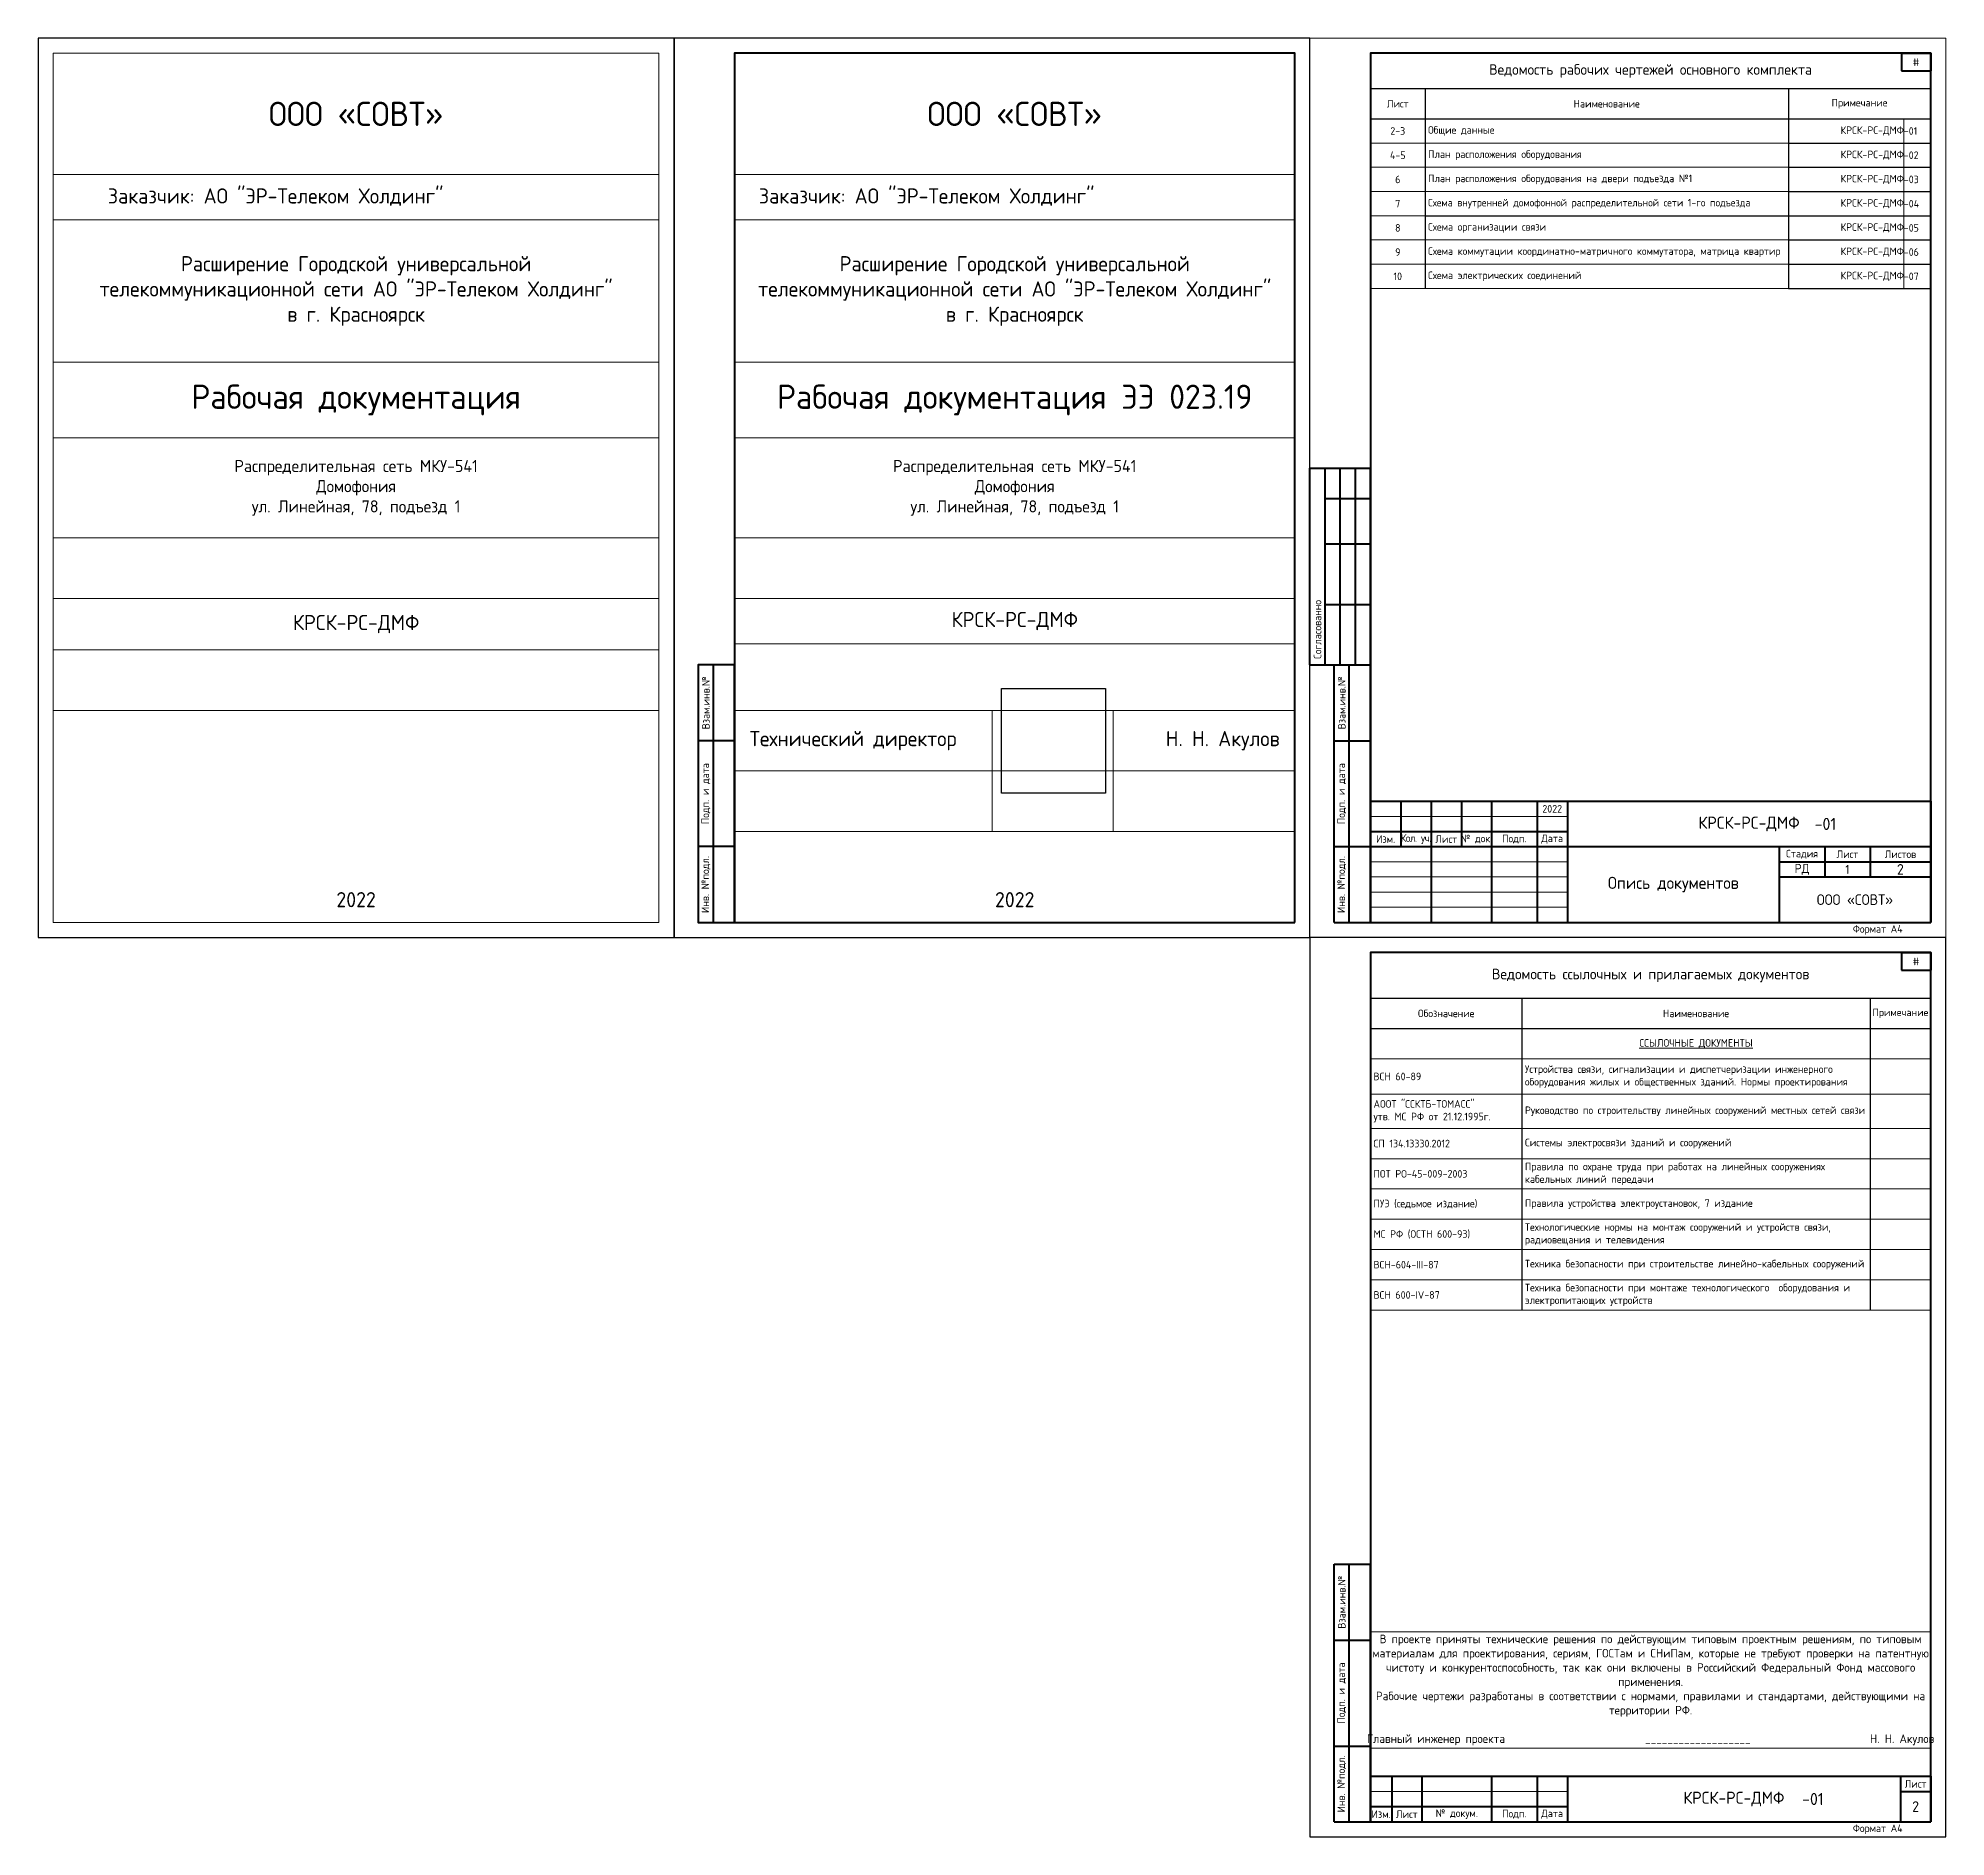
# Model space of a CAD drawing. Header units: millimetres. Extents: x -1818 to 2939, y -1518 to 186.
# Drawn here: x -211 to 419, y -814 to -220 of the extents above; entities that cross this region are included whole.
import ezdxf

# ---------------------------------------------------------------- set-up
doc = ezdxf.new("R2010")
doc.units = ezdxf.units.MM
doc.layers.add('(034) Оформление_0', color=7, linetype='Continuous', lineweight=9)
doc.layers.add('ВЭ', color=7, linetype='Continuous', plot=False)
doc.styles.get("Standard").update_dxf_attribs({"font": 'GOST Common.ttf'})
picture_1 = doc.add_image_def('image1.jpg', size_in_pixel=(239, 241))

# ---------------------------------------------------------------- blocks, each defined once
blk = doc.blocks.new('*T38')
at = {"layer": 'Defpoints', "color": 8, "linetype": 'ByBlock', "lineweight": 0, "transparency": 16777216}
for p, q in [((0, 0), (200, 0)), ((0, 0), (0, -287)), ((200, 0), (200, -287)), ((0, -40), (200, -40)), ((0, -55), (200, -55)), ((0, -102), (200, -102)), ((0, -127), (200, -127)), ((0, -160), (200, -160)), ((0, -180), (200, -180)), ((0, -197), (200, -197)), ((0, -217), (200, -217)), ((0, -287), (200, -287))]:
    blk.add_line(p, q, dxfattribs=at)
at = {"color": 0, "transparency": 16777216}
for s, insert, char_height, width, attachment_point in [('{\\fGOST Common|b0|i0|c0;ООО «СОВТ»', (100, -20), 8, 200, 5), ('{\\C256; Заказчик: АО "ЭР-Телеком Холдинг"}', (15, -47.5), 5, 170, 4), ('{\\fGOST Common|b0|i0|c0;Расширение Городской универсальной телекоммуникационной сети АО "ЭР-Телеком Холдинг" в г. Красноярск', (100, -78.5), 5, 170, 5), ('Рабочая документация', (100, -114.5), 8, 190, 5), ('{\\fGOST Common|b0|i0|c0;Распределительная сеть МКУ-541^JДомофония^Jул. Линейная, 78, подъезд 1', (100, -143.5), 4, 200, 5), ('{\\fGOST Common|b0|i0|c0;', (100, -170), 4, 200, 5), ('{\\fGOST Common|b0|i0|c0;КРСК-РС-ДМФ', (100, -188.5), 5, 200, 5), ('{\\fGOST Common|b0|i0|c0;2022', (100, -282), 5, 200, 8)]:
    blk.add_mtext(s, dxfattribs=dict(at, insert=insert, char_height=char_height, width=width, attachment_point=attachment_point))
blk = doc.blocks.new('*U37')
at = {"layer": '(034) Оформление_0', "lineweight": 60}
for p, q in [((20, 90), (8, 90)), ((13, 5), (13, 90)), ((20, 65), (8, 65)), ((20, 30), (8, 30))]:
    blk.add_line(p, q, dxfattribs=at)
at = {"layer": '(034) Оформление_0'}
blk.add_lwpolyline([(210, 297), (0, 297), (0, 0), (210, 0)], close=True, dxfattribs=at)
at = {"layer": '(034) Оформление_0', "lineweight": 60}
for points in [[(205, 5), (205, 292), (20, 292), (20, 5)], [(20, 90), (8, 90), (8, 5), (20, 5)]]:
    blk.add_lwpolyline(points, close=True, dxfattribs=at)
at = {"layer": '(034) Оформление_0', "char_height": 2.5, "attachment_point": 5, "rotation": 90}
for s, insert, width in [('Взам.инв.№', (10.5, 77.5), 25), ('Подп. и дата', (10.5, 47.5), 35), ('Инв. №подл.', (10.5, 17.5), 25)]:
    blk.add_mtext(s, dxfattribs=dict(at, insert=insert, width=width))
blk = doc.blocks.new('*T39')
at = {"layer": 'Defpoints', "color": 8, "linetype": 'ByBlock', "lineweight": 0, "transparency": 16777216}
for p, q in [((0, 0), (185, 0)), ((0, 0), (0, -287)), ((185, 0), (185, -287)), ((0, -40), (185, -40)), ((0, -55), (185, -55)), ((0, -102), (185, -102)), ((0, -127), (185, -127)), ((0, -160), (185, -160)), ((0, -180), (185, -180)), ((0, -195), (185, -195)), ((0, -217), (185, -217)), ((85, -217), (85, -257)), ((125, -217), (125, -257)), ((0, -237), (185, -237)), ((0, -257), (185, -257)), ((0, -287), (185, -287))]:
    blk.add_line(p, q, dxfattribs=at)
at = {"color": 0, "transparency": 16777216}
for s, insert, char_height, width, attachment_point in [('{\\fGOST Common|b0|i0|c0;ООО «СОВТ»', (92.5, -20), 8, 185, 5), ('{\\C256; Заказчик: АО "ЭР-Телеком Холдинг"}', (5, -47.5), 5, 175, 4), ('{\\fGOST Common|b0|i0|c0;Расширение Городской универсальной телекоммуникационной сети АО "ЭР-Телеком Холдинг" в г. Красноярск', (92.5, -78.5), 5, 175, 5), ('Рабочая документация ЭЭ 023.19', (92.5, -114.5), 8, 175, 5), ('{\\fGOST Common|b0|i0|c0;Распределительная сеть МКУ-541^JДомофония^Jул. Линейная, 78, подъезд 1', (92.5, -143.5), 4, 181, 5), ('{\\fGOST Common|b0|i0|c0;', (92.5, -170), 4, 185, 5), ('{\\fGOST Common|b0|i0|c0;КРСК-РС-ДМФ', (92.5, -187.5), 5, 185, 5), ('{\\fGOST Common|b0|i0|c0;Технический директор', (5, -227), 5, 75, 4), ('{\\fGOST Common|b0|i0|c0;Н. Н. Акулов', (180, -227), 5, 50, 6), ('{\\fGOST Common|b0|i0|c0;', (105, -227), 5, 38, 5), ('{\\fGOST Common|b0|i0|c0;', (5, -247), 5, 75, 4), ('{\\fGOST Common|b0|i0|c0;', (86, -247), 5, 38, 4), ('{\\fGOST Common|b0|i0|c0;', (180, -247), 5, 50, 6), ('{\\fGOST Common|b0|i0|c0;2022', (92.5, -282), 5, 185, 8)]:
    blk.add_mtext(s, dxfattribs=dict(at, insert=insert, char_height=char_height, width=width, attachment_point=attachment_point))
blk = doc.blocks.new('A$C7FEC63E8')
at = {"color": 7, "true_color": 0xffffff}
image = blk.add_image(picture_1, insert=(108.18, 47.67), size_in_units=(34.28, 34.57), dxfattribs=at)
image.dxf.flags = 7
blk = doc.blocks.new('*T156')
at = {"layer": '(034) Оформление_0', "lineweight": 30, "transparency": 16777216}
for p, q in [((0, 0), (185, 0)), ((0, 0), (0, -66)), ((18, 0), (18, -66)), ((138, 0), (138, -66)), ((185, 0), (185, -10)), ((0, -10), (185, -10))]:
    blk.add_line(p, q, dxfattribs=at)
at = {"layer": '(034) Оформление_0', "lineweight": -2, "transparency": 16777216}
for p, q in [((185, -10), (185, -66)), ((138, -18), (185, -18)), ((138, -26), (185, -26)), ((138, -34), (185, -34)), ((18, -42), (185, -42)), ((138, -50), (185, -50)), ((138, -58), (185, -58)), ((138, -66), (185, -66))]:
    blk.add_line(p, q, dxfattribs=at)
at = {"layer": '(034) Оформление_0', "lineweight": 9, "transparency": 16777216}
for p, q in [((0, -18), (138, -18)), ((0, -26), (138, -26)), ((0, -34), (138, -34)), ((0, -42), (18, -42)), ((0, -50), (138, -50)), ((0, -58), (138, -58)), ((0, -66), (138, -66))]:
    blk.add_line(p, q, dxfattribs=at)
at = {"layer": 'Defpoints', "color": 8, "linetype": 'ByBlock', "lineweight": 0, "transparency": 16777216}
blk.add_line((176.11, -10), (176.11, -66), dxfattribs=at)
at = {"layer": '(034) Оформление_0', "color": 0, "transparency": 16777216}
for s, insert, char_height, width, attachment_point in [('Лист', (9, -5), 2.5, 18, 5), ('Наименование', (78, -5), 2.5, 120, 5), ('Примечание', (161.5, -5), 2.5, 47, 5), ('{\\C256;Общие данные}', (19, -14), 2.5, 118, 4), ('{\\fGOST Common|b0|i0|c0;КРСК-РС-ДМФ', (176.11, -14), 2.5, 38.1081, 6), ('2-3', (9, -14), 2.5, 18, 5), ('-01', (176.11, -14), 2.5, 8.8919, 4), ('4-5', (9, -22), 2.5, 18, 5), ('План расположения оборудования', (19, -22), 2.5, 118, 4), ('{\\fGOST Common|b0|i0|c0;КРСК-РС-ДМФ', (176.11, -22), 2.5, 38.1081, 6), ('-02', (176.11, -22), 2.5, 8.8919, 4), ('6', (9, -30), 2.5, 18, 5), ('План расположения оборудования на двери подъезда №1', (19, -30), 2.5, 118, 4), ('{\\fGOST Common|b0|i0|c0;КРСК-РС-ДМФ', (176.11, -30), 2.5, 38.1081, 6), ('-03', (176.11, -30), 2.5, 8.8919, 4), ('7', (9, -38), 2.5, 18, 5), ('{\\fGOST Common|b0|i0|c0;Схема внутренней домофонной распределительной сети 1-го подъезда', (19, -38), 2.4694, 118, 4), ('{\\fGOST Common|b0|i0|c0;КРСК-РС-ДМФ', (176.11, -38), 2.5, 38.1081, 6), ('-04', (176.11, -38), 2.5, 8.8919, 4), ('8', (9, -46), 2.5, 18, 5), ('Схема организации связи', (19, -46), 2.5, 118, 4), ('{\\fGOST Common|b0|i0|c0;КРСК-РС-ДМФ', (176.11, -46), 2.5, 38.1081, 6), ('-05', (176.11, -46), 2.5, 8.8919, 4), ('9', (9, -54), 2.5, 18, 5), ('Схема коммутации координатно-матричного коммутатора, матрица квартир', (19, -54), 2.5, 118, 4), ('{\\fGOST Common|b0|i0|c0;КРСК-РС-ДМФ', (176.11, -54), 2.5, 38.1081, 6), ('-06', (176.11, -54), 2.5, 8.8919, 4), ('10', (9, -62), 2.5, 18, 5), ('Схема электрических соединений', (19, -62), 2.5, 118, 4), ('{\\fGOST Common|b0|i0|c0;КРСК-РС-ДМФ', (176.11, -62), 2.5, 38.1081, 6), ('-07', (176.11, -62), 2.5, 8.8919, 4)]:
    blk.add_mtext(s, dxfattribs=dict(at, insert=insert, char_height=char_height, width=width, attachment_point=attachment_point))
blk = doc.blocks.new('*T157')
at = {"layer": '(034) Оформление_0', "lineweight": 30, "transparency": 16777216}
for p, q in [((0, 0), (185, 0)), ((0, 0), (0, -102.98)), ((50, 0), (50, -102.98)), ((165, 0), (165, -102.98)), ((185, 0), (185, -102.98)), ((0, -10), (185, -10))]:
    blk.add_line(p, q, dxfattribs=at)
at = {"layer": '(034) Оформление_0', "lineweight": 9, "transparency": 16777216}
for p, q in [((0, -20), (185, -20)), ((0, -31.67), (185, -31.67)), ((0, -42.98), (185, -42.98)), ((0, -52.98), (185, -52.98)), ((0, -62.98), (185, -62.98)), ((0, -72.98), (185, -72.98)), ((0, -82.98), (185, -82.98)), ((0, -92.98), (185, -92.98)), ((0, -102.98), (185, -102.98))]:
    blk.add_line(p, q, dxfattribs=at)
at = {"layer": '(034) Оформление_0', "color": 0, "transparency": 16777216, "char_height": 2.5}
for s, insert, width, attachment_point in [('Обозначение', (25, -5), 50, 5), ('Наименование', (107.5, -5), 115, 5), ('Примечание', (175, -5), 20, 5), ('{\\LССЫЛОЧНЫЕ ДОКУМЕНТЫ}', (107.5, -15), 115, 5), ('ВСН 60-89', (1, -25.83), 48, 4), ('Устройства связи, сигнализации и диспетчеризации инженерного оборудования жилых и общественных зданий. Нормы проектирования', (51, -25.83), 113, 4), ('АООТ "ССКТБ-ТОМАСС"    \\Pутв. МС РФ от 21.12.1995г.', (1, -37.32), 48, 4), ('Руководство по строительству линейных сооружений местных сетей связи', (51, -37.32), 113, 4), ('СП 134.13330.2012', (1, -47.98), 48, 4), ('Системы электросвязи зданий и сооружений', (51, -47.98), 113, 4), ('Правила по охране труда при работах на линейных сооружениях кабельных линий передачи', (51, -57.98), 113, 4), ('ПОТ РО-45-009-2003', (1, -57.98), 48, 4), ('ПУЭ (седьмое издание)', (1, -67.98), 48, 4), ('Правила устройства электроустановок, 7 издание', (51, -67.98), 113, 4), ('Технологические нормы на монтаж сооружений и устройств связи, радиовещания и телевидения', (51, -77.98), 113, 4), ('МС РФ (ОСТН 600-93)', (1, -77.98), 48, 4), ('ВСН-604-III-87', (1, -87.98), 48, 4), ('Техника безопасности при строительстве линейно-кабельных сооружений', (51, -87.98), 113, 4), ('Техника безопасности при монтаже технологического  оборудования и электропитающих устройств ', (51, -97.98), 113, 4), ('ВСН 600-IV-87', (1, -97.98), 48, 4)]:
    blk.add_mtext(s, dxfattribs=dict(at, insert=insert, width=width, attachment_point=attachment_point))
blk = doc.blocks.new('*T158')
at = {"layer": 'Defpoints', "color": 8, "linetype": 'ByBlock', "lineweight": 0, "transparency": 16777216}
for p, q in [((0, 0), (185, 0)), ((0, 0), (0, -38.5)), ((185, 0), (185, -38.5)), ((0, -38.5), (185, -38.5))]:
    blk.add_line(p, q, dxfattribs=at)
at = {"color": 0, "transparency": 16777216, "insert": (92.5, -19.25), "char_height": 2.82222, "width": 185, "attachment_point": 5}
blk.add_mtext('{\\fGOST Common|b0|i0|c0;В проекте приняты технические решения по действующим типовым проектным решениям, по типовым материалам для проектирования, сериям, ГОСТам и СНиПам, которые не требуют проверки на патентную чистоту и конкурентоспособность, так как они включены в Российский Федеральный Фонд массового применения.^JРабочие чертежи разработаны в соответствии с нормами, правилами и стандартами, действующими на территории РФ.^J^JГлавный инженер проекта                           ___________________                       Н. Н. Акулов', dxfattribs=at)
blk = doc.blocks.new('*T308')
at = {"layer": '(034) Оформление_0', "lineweight": 60, "transparency": 16777216}
for p, q in [((0, 0), (185, 0)), ((0, 0), (0, -15)), ((7, 0), (7, -15)), ((17, 0), (17, -15)), ((40, 0), (40, -15)), ((55, 0), (55, -15)), ((65, 0), (65, -15)), ((175, 0), (175, -15)), ((185, 0), (185, -15)), ((175, -5), (185, -5)), ((0, -10), (65, -10)), ((0, -15), (185, -15))]:
    blk.add_line(p, q, dxfattribs=at)
at = {"layer": '(034) Оформление_0', "transparency": 16777216}
blk.add_line((0, -5), (65, -5), dxfattribs=at)
at = {"layer": '(034) Оформление_0', "color": 0, "lineweight": 60, "transparency": 16777216, "attachment_point": 5}
for s, insert, char_height, width in [('{\\fGOST Common|b0|i0|c0;КРСК-РС-ДМФ', (120, -7.5), 4, 110), ('Лист', (180, -2.5), 2.5, 10), ('Изм.', (3.5, -12.5), 2.5, 7), ('Лист', (12, -12.5), 2.5, 10), ('№ докум.', (28.5, -12.5), 2.5, 21), ('Подп.', (47.5, -12.5), 2.5, 15), ('Дата', (60, -12.5), 2.5, 10)]:
    blk.add_mtext(s, dxfattribs=dict(at, insert=insert, char_height=char_height, width=width))
blk = doc.blocks.new('*U307')
blk.add_blockref('*T308', (-185, 15))
blk = doc.blocks.new('*T395')
at = {"layer": '(034) Оформление_0', "color": 0, "lineweight": 60, "transparency": 16777216}
for p, q in [((0, 0), (0, 85)), ((0, 85), (12, 85)), ((5, 0), (5, 85)), ((12, 0), (12, 85)), ((0, 60), (12, 60)), ((0, 25), (12, 25)), ((0, 0), (12, 0))]:
    blk.add_line(p, q, dxfattribs=at)
at = {"layer": '(034) Оформление_0', "color": 0, "transparency": 16777216, "char_height": 2.5, "attachment_point": 5, "rotation": 90}
for s, insert, width in [('{\\C256;Взам.инв.№\\P}', (2.5, 72.5), 25), ('{\\C256;Подп. и дата\\P}', (2.5, 42.5), 35), ('{\\C256;Инв. №подл.\\P}', (2.5, 12.5), 25)]:
    blk.add_mtext(s, dxfattribs=dict(at, insert=insert, width=width))
blk = doc.blocks.new('*T471')
at = {"lineweight": 60, "transparency": 16777216}
for p, q in [((0, 0), (9.69, 0)), ((0, 0), (0, -5.814)), ((9.69, 0), (9.69, -5.814)), ((0, -5.814), (9.69, -5.814))]:
    blk.add_line(p, q, dxfattribs=at)
at = {"color": 0, "transparency": 16777216, "insert": (4.845, -2.907), "char_height": 2.5, "width": 9.69, "attachment_point": 5}
blk.add_mtext('#', dxfattribs=at)
blk = doc.blocks.new('*U470')
blk.add_blockref('*T471', (-9.69, 0))
blk = doc.blocks.new('*U394')
at = {"layer": '(034) Оформление_0'}
blk.add_lwpolyline([(210, 297), (0, 297), (0, 0), (210, 0)], close=True, dxfattribs=at)
at = {"layer": '(034) Оформление_0', "lineweight": 60}
blk.add_lwpolyline([(205, 5), (205, 292), (20, 292), (20, 5)], close=True, dxfattribs=at)
for name, p in [('*U470', (205, 292)), ('*T395', (8, 5)), ('*U307', (205, 5))]:
    blk.add_blockref(name, p)
at = {"insert": (187.5, 2.5), "char_height": 2.5, "width": 35, "attachment_point": 5}
blk.add_mtext('Формат А4', dxfattribs=at)
blk = doc.blocks.new('*T430')
at = {"layer": '(034) Оформление_0', "lineweight": 60, "transparency": 16777216}
for p, q in [((0, 0), (185, 0)), ((0, 0), (0, -40)), ((10, 0), (10, -15)), ((20, 0), (20, -40)), ((30, 0), (30, -15)), ((40, 0), (40, -40)), ((55, 0), (55, -40)), ((65, 0), (65, -40)), ((185, 0), (185, -40)), ((0, -10), (65, -10)), ((0, -15), (185, -15)), ((135, -15), (135, -40)), ((150, -15), (150, -25)), ((165, -15), (165, -25)), ((135, -20), (185, -20)), ((135, -25), (185, -25)), ((0, -40), (185, -40))]:
    blk.add_line(p, q, dxfattribs=at)
at = {"layer": '(034) Оформление_0', "transparency": 16777216}
for p, q in [((0, -5), (65, -5)), ((0, -20), (65, -20)), ((0, -25), (65, -25)), ((0, -30), (65, -30)), ((0, -35), (65, -35))]:
    blk.add_line(p, q, dxfattribs=at)
at = {"layer": '(034) Оформление_0', "color": 0, "lineweight": 50, "transparency": 16777216, "attachment_point": 5}
for s, insert, char_height, width in [('2022', (60, -2.5), 2.5, 10), ('{\\fGOST Common|b0|i0|c0;КРСК-РС-ДМФ', (125, -7.5), 4, 120), ('Изм.', (5, -12.5), 2.5, 10), ('{\\T0.9;Кол. уч.}', (15, -12.5), 2.5, 10), ('Лист', (25, -12.5), 2.5, 10), ('№ док.', (35, -12.5), 2.5, 10), ('Подп.', (47.5, -12.5), 2.5, 15), ('Дата', (60, -12.5), 2.5, 10), ('Стадия', (142.5, -17.5), 2.5, 15), ('Лист', (157.5, -17.5), 2.5, 15), ('Листов', (175, -17.5), 2.5, 20), ('Опись документов', (100, -27.5), 4, 70), ('РД', (142.5, -22.5), 3, 15), ('1', (157.5, -22.5), 3, 15), ('{\\fGOST Common|b0|i0|c0;ООО «СОВТ»', (160, -32.5), 3.5, 50)]:
    blk.add_mtext(s, dxfattribs=dict(at, insert=insert, char_height=char_height, width=width))
blk = doc.blocks.new('*T431')
at = {"layer": '(034) Оформление_0', "color": 0, "lineweight": 60, "transparency": 16777216}
for p, q in [((0, 0), (0, 65)), ((0, 65), (20, 65)), ((5, 0), (5, 65)), ((10, 0), (10, 65)), ((15, 0), (15, 65)), ((20, 0), (20, 65)), ((5, 55), (20, 55)), ((5, 40), (20, 40)), ((5, 20), (20, 20)), ((0, 0), (20, 0))]:
    blk.add_line(p, q, dxfattribs=at)
at = {"layer": '(034) Оформление_0', "color": 0, "transparency": 16777216, "insert": (2.5, 2), "char_height": 2.5, "width": 61, "attachment_point": 4, "rotation": 90}
blk.add_mtext('Согласованно', dxfattribs=at)
blk = doc.blocks.new('*T432')
at = {"layer": '(034) Оформление_0', "color": 0, "lineweight": 60, "transparency": 16777216}
for p, q in [((0, 0), (0, 85)), ((0, 85), (12, 85)), ((5, 0), (5, 85)), ((12, 0), (12, 85)), ((0, 60), (12, 60)), ((0, 25), (12, 25)), ((0, 0), (12, 0))]:
    blk.add_line(p, q, dxfattribs=at)
at = {"layer": '(034) Оформление_0', "color": 0, "transparency": 16777216, "char_height": 2.5, "attachment_point": 5, "rotation": 90}
for s, insert, width in [('{\\C256;Взам.инв.№\\P}', (2.5, 72.5), 25), ('{\\C256;Подп. и дата\\P}', (2.5, 42.5), 35), ('{\\C256;Инв. №подл.\\P}', (2.5, 12.5), 25)]:
    blk.add_mtext(s, dxfattribs=dict(at, insert=insert, width=width))
blk = doc.blocks.new('*T473')
at = {"lineweight": 60, "transparency": 16777216}
for p, q in [((0, 0), (9.69, 0)), ((0, 0), (0, -5.814)), ((9.69, 0), (9.69, -5.814)), ((0, -5.814), (9.69, -5.814))]:
    blk.add_line(p, q, dxfattribs=at)
at = {"color": 0, "transparency": 16777216, "insert": (4.845, -2.907), "char_height": 2.5, "width": 9.69, "attachment_point": 5}
blk.add_mtext('#', dxfattribs=at)
blk = doc.blocks.new('*U472')
blk.add_blockref('*T473', (-9.69, 0))
blk = doc.blocks.new('*U429')
at = {"layer": '(034) Оформление_0'}
blk.add_lwpolyline([(210, 297), (0, 297), (0, 0), (210, 0)], close=True, dxfattribs=at)
at = {"layer": '(034) Оформление_0', "lineweight": 60}
blk.add_lwpolyline([(205, 5), (205, 292), (20, 292), (20, 5)], close=True, dxfattribs=at)
for name, p in [('*U472', (205, 292)), ('*T431', (0, 90)), ('*T432', (8, 5)), ('*T430', (20, 45))]:
    blk.add_blockref(name, p)
at = {"insert": (187.5, 2.5), "char_height": 2.5, "width": 35, "attachment_point": 5}
blk.add_mtext('Формат А4', dxfattribs=at)

msp = doc.modelspace()

# ---------------------------------------------------------------- linework, layer by layer
at = {"layer": 'ВЭ'}
for points in [[(-210.72, -516.91), (-0.72, -516.91), (-0.72, -219.91), (-210.72, -219.91)], [(-0.72, -516.91), (209.28, -516.91), (209.28, -219.91), (-0.72, -219.91)], [(209.28, -813.91), (419.28, -813.91), (419.28, -516.91), (209.28, -516.91)]]:
    msp.add_lwpolyline(points, close=True, dxfattribs=at)

# ---------------------------------------------------------------- block references
at = {"layer": '(034) Оформление_0'}
msp.add_blockref('*U37', (-0.72, -516.91), dxfattribs=at)
for name, p in [('*U429', (209.28, -516.91)), ('*T38', (-205.72, -224.91)), ('*T39', (19.28, -224.91)), ('*T156', (229.28, -236.56)), ('A$C7FEC63E8', (-0.72, -516.91)), ('*U394', (209.28, -813.91)), ('*T157', (229.28, -536.97)), ('*T158', (229.28, -746.16))]:
    msp.add_blockref(name, p)

# ---------------------------------------------------------------- texts
for s, insert, char_height, width, attachment_point in [('Ведомость рабочих чертежей основного комплекта ', (321.78, -230.73), 3.5, 185, 5), ('-01', (375.94, -479.41), 4, 42.636, 4), ('2', (404.28, -494.41), 3.5, 20, 5), ('Ведомость ссылочных и прилагаемых документов', (321.78, -529.44), 3.5, 185, 5), ('-01', (371.81, -801.41), 4, 42.636, 4), ('2', (409.28, -803.91), 3.5, 10, 5)]:
    msp.add_mtext(s, dxfattribs=dict(at, insert=insert, char_height=char_height, width=width, attachment_point=attachment_point))

doc.saveas('drawing.dxf')
